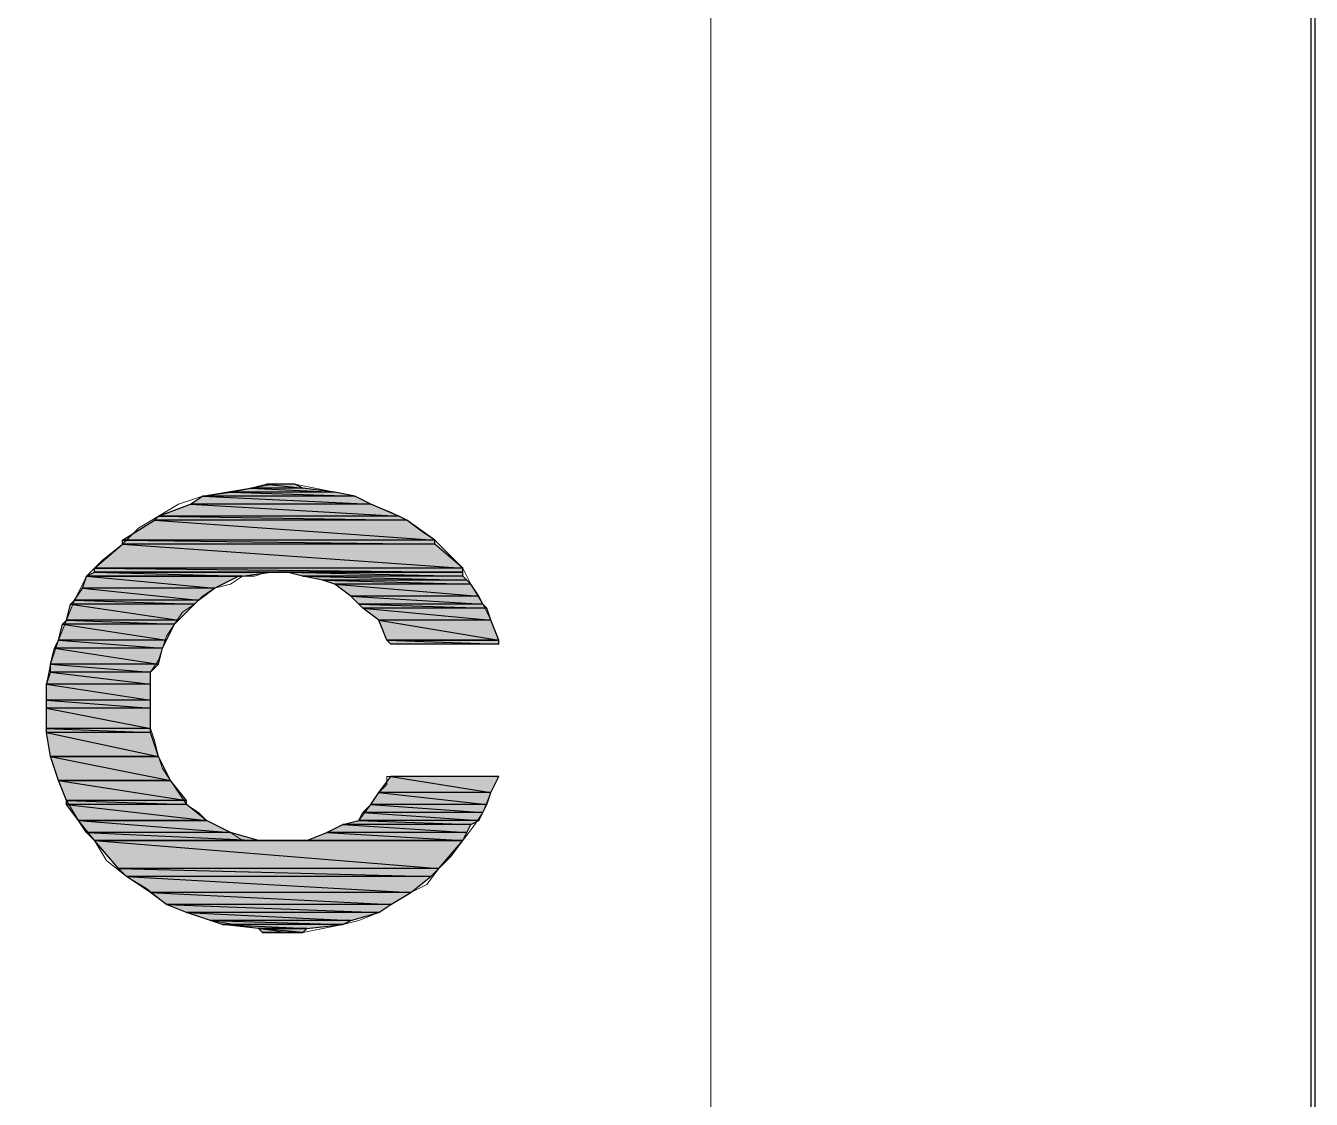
# Model space of a CAD drawing. Header units: millimetres. Extents: x -678 to 5260, y -935 to 3264.
# Drawn here: x 5152.6 to 5259.2, y -845.5 to -756.4 of the extents above; entities that cross this region are included whole.
import ezdxf
from ezdxf.xclip import XClip

# ---------------------------------------------------------------- set-up
doc = ezdxf.new("R2010")
doc.units = ezdxf.units.MM
doc.header["$MEASUREMENT"] = 0
doc.header["$XCLIPFRAME"] = 2
doc.layers.get('0').update_dxf_attribs({"linetype": 'CONTINUOUS'})

# ---------------------------------------------------------------- blocks, each defined once
blk = doc.blocks.new('MF28AFDB0')
at = {"color": 7, "linetype": 'Continuous', "lineweight": -2, "true_color": 0x000007}
blk.add_lwpolyline([(0.927, 0.578), (592.988, 0.578), (592.988, 419.2), (0.927, 419.2)], close=True, dxfattribs=at)

msp = doc.modelspace()

# ---------------------------------------------------------------- hatches: boundary and pattern name
at = {"true_color": 0x000007}
h = msp.add_hatch(color=7, dxfattribs=at)
h.paths.add_polyline_path([(5178.20391, -795.12832), (5169.57321, -795.12832), (5179.86367, -795.46027)])
h.paths.add_polyline_path([(5169.57321, -795.12832), (5179.86367, -795.46027), (5167.24956, -795.46027)])
h = msp.add_hatch(color=7, dxfattribs=at)
h.paths.add_polyline_path([(5175.54831, -794.79637), (5171.23296, -794.79637), (5178.20391, -795.12832)])
h.paths.add_polyline_path([(5171.23296, -794.79637), (5178.20391, -795.12832), (5169.57321, -795.12832)])
h = msp.add_hatch(color=7, dxfattribs=at)
h.paths.add_polyline_path([(5174.88441, -794.46442), (5172.56076, -794.46442), (5175.54831, -794.79637)])
h.paths.add_polyline_path([(5172.56076, -794.46442), (5175.54831, -794.79637), (5171.23296, -794.79637)])
h = msp.add_hatch(color=7, dxfattribs=at)
h.paths.add_polyline_path([(5181.19147, -796.12417), (5166.25371, -796.12417), (5183.51512, -797.12002)])
h.paths.add_polyline_path([(5166.25371, -796.12417), (5183.51512, -797.12002), (5163.59811, -797.12002)])
h = msp.add_hatch(color=7, dxfattribs=at)
h.paths.add_polyline_path([(5179.86367, -795.46027), (5167.24956, -795.46027), (5181.19147, -796.12417)])
h.paths.add_polyline_path([(5167.24956, -795.46027), (5181.19147, -796.12417), (5166.25371, -796.12417)])
h = msp.add_hatch(color=7, dxfattribs=at)
h.paths.add_polyline_path([(5184.17902, -797.45197), (5163.26615, -797.45197), (5186.50267, -799.11172)])
h.paths.add_polyline_path([(5163.26615, -797.45197), (5186.50267, -799.11172), (5160.61055, -799.11172)])
h = msp.add_hatch(color=7, dxfattribs=at)
h.paths.add_polyline_path([(5183.51512, -797.12002), (5163.59811, -797.12002), (5184.17902, -797.45197)])
h.paths.add_polyline_path([(5163.59811, -797.12002), (5184.17902, -797.45197), (5163.26615, -797.45197)])
h = msp.add_hatch(color=7, dxfattribs=at)
h.paths.add_polyline_path([(5186.50267, -799.44367), (5160.61055, -799.44367), (5188.82632, -801.43537)])
h.paths.add_polyline_path([(5160.61055, -799.44367), (5188.82632, -801.43537), (5158.2869, -801.43537)])
h = msp.add_hatch(color=7, dxfattribs=at)
h.paths.add_polyline_path([(5186.50267, -799.11172), (5160.61055, -799.11172), (5186.50267, -799.44367)])
h.paths.add_polyline_path([(5160.61055, -799.11172), (5186.50267, -799.44367), (5160.61055, -799.44367)])
h = msp.add_hatch(color=7, dxfattribs=at)
h.paths.add_polyline_path([(5172.89271, -801.76732), (5158.2869, -801.76732), (5170.56906, -802.09927)])
h.paths.add_polyline_path([(5158.2869, -801.76732), (5170.56906, -802.09927), (5157.623, -802.09927)])
h = msp.add_hatch(color=7, dxfattribs=at)
h.paths.add_polyline_path([(5188.82632, -801.43537), (5158.2869, -801.43537), (5188.82632, -801.76732)])
h.paths.add_polyline_path([(5158.2869, -801.43537), (5188.82632, -801.76732), (5158.2869, -801.76732)])
h = msp.add_hatch(color=7, dxfattribs=at)
h.paths.add_polyline_path([(5172.89271, -801.76732), (5158.2869, -801.76732)])
h.paths.add_polyline_path([(5172.89271, -801.76732), (5158.2869, -801.76732), (5174.22051, -801.76732)])
h = msp.add_hatch(color=7, dxfattribs=at)
h.paths.add_polyline_path([(5188.82632, -801.76732), (5174.22051, -801.76732), (5188.82632, -802.09927)])
h.paths.add_polyline_path([(5174.22051, -801.76732), (5188.82632, -802.09927), (5175.54831, -802.09927)])
h = msp.add_hatch(color=7, dxfattribs=at)
h.paths.add_polyline_path([(5170.23711, -802.09927), (5157.623, -802.09927), (5168.24541, -803.09512)])
h.paths.add_polyline_path([(5157.623, -802.09927), (5168.24541, -803.09512), (5157.29105, -803.09512)])
h = msp.add_hatch(color=7, dxfattribs=at)
h.paths.add_polyline_path([(5170.23711, -802.09927), (5157.623, -802.09927)])
h.paths.add_polyline_path([(5170.23711, -802.09927), (5157.623, -802.09927), (5170.56906, -802.09927)])
h = msp.add_hatch(color=7, dxfattribs=at)
h.paths.add_polyline_path([(5188.82632, -802.09927), (5175.54831, -802.09927), (5189.15827, -802.43122)])
h.paths.add_polyline_path([(5175.54831, -802.09927), (5189.15827, -802.43122), (5177.20806, -802.43122)])
h = msp.add_hatch(color=7, dxfattribs=at)
h.paths.add_polyline_path([(5189.15827, -802.43122), (5177.20806, -802.43122), (5189.49022, -802.76317)])
h.paths.add_polyline_path([(5177.20806, -802.43122), (5189.49022, -802.76317), (5178.20391, -802.76317)])
h = msp.add_hatch(color=7, dxfattribs=at)
h.paths.add_polyline_path([(5189.49022, -802.76317), (5178.20391, -802.76317), (5190.15412, -803.75902)])
h.paths.add_polyline_path([(5178.20391, -802.76317), (5190.15412, -803.75902), (5179.53172, -803.75902)])
h = msp.add_hatch(color=7, dxfattribs=at)
h.paths.add_polyline_path([(5168.24541, -803.09512), (5157.29105, -803.09512), (5166.91761, -804.09097)])
h.paths.add_polyline_path([(5157.29105, -803.09512), (5166.91761, -804.09097), (5156.62715, -804.09097)])
h = msp.add_hatch(color=7, dxfattribs=at)
h.paths.add_polyline_path([(5190.15412, -803.75902), (5179.53172, -803.75902), (5190.48607, -804.42292)])
h.paths.add_polyline_path([(5179.53172, -803.75902), (5190.48607, -804.42292), (5180.19562, -804.42292)])
h = msp.add_hatch(color=7, dxfattribs=at)
h.paths.add_polyline_path([(5166.58566, -804.42292), (5156.2952, -804.42292), (5165.25786, -805.75072)])
h.paths.add_polyline_path([(5156.2952, -804.42292), (5165.25786, -805.75072), (5155.96325, -805.75072)])
h = msp.add_hatch(color=7, dxfattribs=at)
h.paths.add_polyline_path([(5166.91761, -804.09097), (5156.62715, -804.09097), (5166.58566, -804.42292)])
h.paths.add_polyline_path([(5156.62715, -804.09097), (5166.58566, -804.42292), (5156.2952, -804.42292)])
h = msp.add_hatch(color=7, dxfattribs=at)
h.paths.add_polyline_path([(5190.48607, -804.42292), (5180.19562, -804.42292), (5190.81802, -804.75487)])
h.paths.add_polyline_path([(5180.19562, -804.42292), (5190.81802, -804.75487), (5180.52757, -804.75487)])
h = msp.add_hatch(color=7, dxfattribs=at)
h.paths.add_polyline_path([(5190.81802, -804.75487), (5180.52757, -804.75487), (5191.14997, -805.75072)])
h.paths.add_polyline_path([(5180.52757, -804.75487), (5191.14997, -805.75072), (5181.85537, -805.75072)])
h = msp.add_hatch(color=7, dxfattribs=at)
h.paths.add_polyline_path([(5165.25786, -805.75072), (5155.96325, -805.75072), (5164.92591, -806.08267)])
h.paths.add_polyline_path([(5155.96325, -805.75072), (5164.92591, -806.08267), (5155.6313, -806.08267)])
h = msp.add_hatch(color=7, dxfattribs=at)
h.paths.add_polyline_path([(5191.14997, -805.75072), (5181.85537, -805.75072), (5191.81387, -807.41047)])
h.paths.add_polyline_path([(5181.85537, -805.75072), (5191.81387, -807.41047), (5182.51927, -807.41047)])
h.paths.add_polyline_path([(5191.81387, -807.41047), (5182.51927, -807.41047)])
h.paths.add_polyline_path([(5182.51927, -807.41047), (5191.81387, -807.41047)])
h = msp.add_hatch(color=7, dxfattribs=at)
h.paths.add_polyline_path([(5164.92591, -806.08267), (5155.6313, -806.08267), (5164.26201, -807.41047)])
h.paths.add_polyline_path([(5155.6313, -806.08267), (5164.26201, -807.41047), (5155.29935, -807.41047)])
h = msp.add_hatch(color=7, dxfattribs=at)
h.paths.add_polyline_path([(5163.93006, -808.07438), (5154.9674, -808.07438), (5163.59811, -809.40218)])
h.paths.add_polyline_path([(5154.9674, -808.07438), (5163.59811, -809.40218), (5154.63545, -809.40218)])
h = msp.add_hatch(color=7, dxfattribs=at)
h.paths.add_polyline_path([(5164.26201, -807.41047), (5155.29935, -807.41047), (5163.93006, -808.07438)])
h.paths.add_polyline_path([(5155.29935, -807.41047), (5163.93006, -808.07438), (5154.9674, -808.07438)])
h = msp.add_hatch(color=7, dxfattribs=at)
h.paths.add_polyline_path([(5191.81387, -807.41047), (5182.51927, -807.41047), (5191.81387, -807.74242)])
h.paths.add_polyline_path([(5182.51927, -807.41047), (5191.81387, -807.74242), (5182.85122, -807.74242)])
h = msp.add_hatch(color=7, dxfattribs=at)
h.paths.add_polyline_path([(5162.9342, -810.06608), (5154.63545, -810.06608), (5162.9342, -811.06193)])
h.paths.add_polyline_path([(5154.63545, -810.06608), (5162.9342, -811.06193), (5154.3035, -811.06193)])
h = msp.add_hatch(color=7, dxfattribs=at)
h.paths.add_polyline_path([(5163.59811, -809.40218), (5154.63545, -809.40218), (5162.9342, -810.06608)])
h.paths.add_polyline_path([(5154.63545, -809.40218), (5162.9342, -810.06608), (5154.63545, -810.06608)])
h = msp.add_hatch(color=7, dxfattribs=at)
h.paths.add_polyline_path([(5162.9342, -811.06193), (5154.3035, -811.06193), (5162.9342, -812.38973)])
h.paths.add_polyline_path([(5154.3035, -811.06193), (5162.9342, -812.38973), (5154.3035, -812.38973)])
h = msp.add_hatch(color=7, dxfattribs=at)
h.paths.add_polyline_path([(5162.9342, -812.38973), (5154.3035, -812.38973), (5162.9342, -813.05363)])
h.paths.add_polyline_path([(5154.3035, -812.38973), (5162.9342, -813.05363), (5154.3035, -813.05363)])
h = msp.add_hatch(color=7, dxfattribs=at)
h.paths.add_polyline_path([(5162.9342, -813.05363), (5154.3035, -813.05363), (5162.9342, -814.71338)])
h.paths.add_polyline_path([(5154.3035, -813.05363), (5162.9342, -814.71338), (5154.3035, -814.71338)])
h = msp.add_hatch(color=7, dxfattribs=at)
h.paths.add_polyline_path([(5162.9342, -814.71338), (5154.3035, -814.71338), (5162.9342, -815.04533)])
h.paths.add_polyline_path([(5154.3035, -814.71338), (5162.9342, -815.04533), (5154.3035, -815.04533)])
h = msp.add_hatch(color=7, dxfattribs=at)
h.paths.add_polyline_path([(5162.9342, -815.04533), (5154.3035, -815.04533), (5163.59811, -817.03703)])
h.paths.add_polyline_path([(5154.3035, -815.04533), (5163.59811, -817.03703), (5154.63545, -817.03703)])
h = msp.add_hatch(color=7, dxfattribs=at)
h.paths.add_polyline_path([(5163.59811, -817.03703), (5154.63545, -817.03703), (5164.59396, -819.02873)])
h.paths.add_polyline_path([(5154.63545, -817.03703), (5164.59396, -819.02873), (5155.29935, -819.02873)])
h.paths.add_polyline_path([(5164.59396, -819.02873), (5155.29935, -819.02873)])
h.paths.add_polyline_path([(5155.29935, -819.02873), (5164.59396, -819.02873)])
h = msp.add_hatch(color=7, dxfattribs=at)
h.paths.add_polyline_path([(5191.81387, -818.69678), (5182.85122, -818.69678), (5191.14997, -820.02458)])
h.paths.add_polyline_path([(5182.85122, -818.69678), (5191.14997, -820.02458), (5181.85537, -820.02458)])
h = msp.add_hatch(color=7, dxfattribs=at)
h.paths.add_polyline_path([(5164.59396, -819.02873), (5155.29935, -819.02873), (5165.92176, -820.68848)])
h.paths.add_polyline_path([(5155.29935, -819.02873), (5165.92176, -820.68848), (5155.96325, -820.68848)])
h = msp.add_hatch(color=7, dxfattribs=at)
h.paths.add_polyline_path([(5165.92176, -820.68848), (5155.96325, -820.68848), (5165.92176, -821.02043)])
h.paths.add_polyline_path([(5155.96325, -820.68848), (5165.92176, -821.02043), (5155.96325, -821.02043)])
h = msp.add_hatch(color=7, dxfattribs=at)
h.paths.add_polyline_path([(5191.14997, -820.02458), (5181.85537, -820.02458), (5190.81802, -821.02043)])
h.paths.add_polyline_path([(5181.85537, -820.02458), (5190.81802, -821.02043), (5181.19147, -821.02043)])
h = msp.add_hatch(color=7, dxfattribs=at)
h.paths.add_polyline_path([(5165.92176, -821.02043), (5155.96325, -821.02043), (5167.58151, -822.34823)])
h.paths.add_polyline_path([(5155.96325, -821.02043), (5167.58151, -822.34823), (5156.9591, -822.34823)])
h.paths.add_polyline_path([(5167.58151, -822.34823), (5156.9591, -822.34823)])
h.paths.add_polyline_path([(5156.9591, -822.34823), (5167.58151, -822.34823)])
h = msp.add_hatch(color=7, dxfattribs=at)
h.paths.add_polyline_path([(5190.48607, -821.68433), (5180.52757, -821.68433), (5190.15412, -822.34823)])
h.paths.add_polyline_path([(5180.52757, -821.68433), (5190.15412, -822.34823), (5180.19562, -822.34823)])
h = msp.add_hatch(color=7, dxfattribs=at)
h.paths.add_polyline_path([(5190.81802, -821.02043), (5181.19147, -821.02043), (5190.48607, -821.68433)])
h.paths.add_polyline_path([(5181.19147, -821.02043), (5190.48607, -821.68433), (5180.52757, -821.68433)])
h = msp.add_hatch(color=7, dxfattribs=at)
h.paths.add_polyline_path([(5167.58151, -822.34823), (5156.9591, -822.34823), (5169.57321, -823.34408)])
h.paths.add_polyline_path([(5156.9591, -822.34823), (5169.57321, -823.34408), (5157.623, -823.34408)])
h = msp.add_hatch(color=7, dxfattribs=at)
h.paths.add_polyline_path([(5189.49022, -822.68018), (5178.86781, -822.68018), (5189.15827, -823.34408)])
h.paths.add_polyline_path([(5178.86781, -822.68018), (5189.15827, -823.34408), (5177.54001, -823.34408)])
h = msp.add_hatch(color=7, dxfattribs=at)
h.paths.add_polyline_path([(5190.15412, -822.34823), (5180.19562, -822.34823), (5189.49022, -822.68018)])
h.paths.add_polyline_path([(5180.19562, -822.34823), (5189.49022, -822.68018), (5178.86781, -822.68018)])
h = msp.add_hatch(color=7, dxfattribs=at)
h.paths.add_polyline_path([(5169.57321, -823.34408), (5157.623, -823.34408), (5171.89686, -824.00799)])
h.paths.add_polyline_path([(5157.623, -823.34408), (5171.89686, -824.00799), (5158.2869, -824.00799)])
h = msp.add_hatch(color=7, dxfattribs=at)
h.paths.add_polyline_path([(5172.89271, -824.00799), (5158.2869, -824.00799)])
h.paths.add_polyline_path([(5172.89271, -824.00799), (5158.2869, -824.00799), (5171.89686, -824.00799)])
h = msp.add_hatch(color=7, dxfattribs=at)
h.paths.add_polyline_path([(5188.82632, -824.00799), (5158.2869, -824.00799), (5186.83462, -826.33164)])
h.paths.add_polyline_path([(5158.2869, -824.00799), (5186.83462, -826.33164), (5160.2786, -826.33164)])
h = msp.add_hatch(color=7, dxfattribs=at)
h.paths.add_polyline_path([(5188.82632, -824.00799), (5175.88026, -824.00799)])
h.paths.add_polyline_path([(5175.88026, -824.00799), (5188.82632, -824.00799), (5174.88441, -824.00799)])
h = msp.add_hatch(color=7, dxfattribs=at)
h.paths.add_polyline_path([(5189.15827, -823.34408), (5177.54001, -823.34408), (5188.82632, -824.00799)])
h.paths.add_polyline_path([(5177.54001, -823.34408), (5188.82632, -824.00799), (5175.88026, -824.00799)])
h = msp.add_hatch(color=7, dxfattribs=at)
h.paths.add_polyline_path([(5186.83462, -826.33164), (5160.2786, -826.33164), (5186.17072, -826.99554)])
h.paths.add_polyline_path([(5160.2786, -826.33164), (5186.17072, -826.99554), (5160.9425, -826.99554)])
h = msp.add_hatch(color=7, dxfattribs=at)
h.paths.add_polyline_path([(5186.17072, -826.99554), (5160.9425, -826.99554), (5184.51097, -828.32334)])
h.paths.add_polyline_path([(5160.9425, -826.99554), (5184.51097, -828.32334), (5162.9342, -828.32334)])
h = msp.add_hatch(color=7, dxfattribs=at)
h.paths.add_polyline_path([(5184.51097, -828.32334), (5162.9342, -828.32334), (5182.85122, -829.31919)])
h.paths.add_polyline_path([(5162.9342, -828.32334), (5182.85122, -829.31919), (5164.26201, -829.31919)])
h = msp.add_hatch(color=7, dxfattribs=at)
h.paths.add_polyline_path([(5182.85122, -829.31919), (5164.26201, -829.31919), (5181.85537, -829.98309)])
h.paths.add_polyline_path([(5164.26201, -829.31919), (5181.85537, -829.98309), (5165.92176, -829.98309)])
h = msp.add_hatch(color=7, dxfattribs=at)
h.paths.add_polyline_path([(5181.85537, -829.98309), (5165.92176, -829.98309), (5179.53172, -830.64699)])
h.paths.add_polyline_path([(5165.92176, -829.98309), (5179.53172, -830.64699), (5167.91346, -830.64699)])
h = msp.add_hatch(color=7, dxfattribs=at)
h.paths.add_polyline_path([(5179.53172, -830.64699), (5167.91346, -830.64699), (5178.86781, -830.97894)])
h.paths.add_polyline_path([(5167.91346, -830.64699), (5178.86781, -830.97894), (5168.90931, -830.97894)])
h = msp.add_hatch(color=7, dxfattribs=at)
h.paths.add_polyline_path([(5178.86781, -830.97894), (5168.90931, -830.97894), (5175.88026, -831.31089)])
h.paths.add_polyline_path([(5168.90931, -830.97894), (5175.88026, -831.31089), (5171.89686, -831.31089)])
h = msp.add_hatch(color=7, dxfattribs=at)
h.paths.add_polyline_path([(5171.89686, -831.31089), (5172.22881, -831.64284), (5175.54831, -831.64284)])
h.paths.add_polyline_path([(5172.22881, -831.64284), (5175.54831, -831.64284), (5174.22051, -831.64284)])
msp.add_hatch(color=7, dxfattribs=at).paths.add_polyline_path([(5171.89686, -831.31089), (5175.88026, -831.31089), (5175.54831, -831.64284)])

# ---------------------------------------------------------------- linework, layer by layer
at = {"color": 7, "linetype": 'Continuous', "lineweight": 20, "true_color": 0x000007}
msp.add_lwpolyline([(-479.88737, -884.75487), (5209.40723, -884.75487), (5209.40723, 3214.83019), (-479.88737, 3214.83019)], close=True, dxfattribs=at)
at = {"color": 7, "linetype": 'Continuous', "lineweight": 5, "true_color": 0x000007}
msp.add_lwpolyline([(5209.40723, -308.15736), (5209.40723, -884.75487), (5209.40723, -884.75487)], dxfattribs=at)
at = {"color": 7, "linetype": 'Continuous', "lineweight": 20, "true_color": 0x000007}
msp.add_lwpolyline([(3359.44873, -884.75487), (5209.40723, -884.75487), (5209.40723, -334.71338)], dxfattribs=at)
at = {"color": 7, "linetype": 'Continuous', "lineweight": 9, "true_color": 0x000007}
msp.add_lwpolyline([(5191.81387, -818.69678), (5191.14997, -820.02458), (5190.48607, -821.68433), (5189.82217, -822.68018), (5188.82632, -824.00799), (5187.83047, -825.33579), (5186.83462, -826.33164), (5185.83877, -827.65944), (5184.51097, -828.32334), (5182.85122, -829.31919), (5181.85537, -829.98309), (5180.19562, -830.64699), (5178.86781, -830.97894), (5177.20806, -831.31089), (5175.54831, -831.64284), (5174.22051, -831.64284), (5171.89686, -831.31089), (5169.90516, -830.97894), (5167.91346, -830.64699), (5165.92176, -829.98309), (5164.26201, -829.31919), (5162.60225, -827.99139), (5160.9425, -826.99554), (5159.28275, -825.66774), (5158.2869, -824.00799), (5156.9591, -822.34823), (5155.96325, -820.68848), (5155.29935, -819.02873), (5154.63545, -817.03703), (5154.3035, -815.04533), (5154.3035, -813.05363), (5154.3035, -811.06193), (5154.63545, -809.40218), (5155.29935, -807.41047), (5155.96325, -805.75072), (5156.62715, -804.09097), (5157.623, -802.09927), (5158.9508, -800.77147), (5160.61055, -799.44367), (5161.93835, -798.11587), (5163.59811, -797.12002), (5165.25786, -796.12417), (5167.24956, -795.46027), (5169.24126, -795.12832), (5171.23296, -794.79637), (5173.22466, -794.46442), (5174.88441, -794.46442), (5176.54416, -794.79637), (5178.20391, -795.12832), (5179.86367, -795.46027), (5181.19147, -796.12417), (5182.85122, -796.78807), (5184.17902, -797.45197), (5185.50682, -798.44782), (5186.50267, -799.11172), (5187.83047, -800.43952), (5188.82632, -801.43537), (5189.49022, -802.76317), (5190.48607, -804.42292), (5191.14997, -805.75072), (5191.81387, -807.41047), (5191.81387, -807.74242), (5191.48192, -807.74242), (5191.14997, -807.74242), (5190.48607, -807.74242), (5188.82632, -807.74242), (5187.16657, -807.74242), (5185.50682, -807.74242), (5184.17902, -807.74242), (5183.51512, -807.74242), (5182.85122, -807.74242), (5182.85122, -807.74242), (5182.51927, -807.41047), (5181.85537, -805.75072), (5180.52757, -804.75487), (5179.53172, -803.75902), (5178.20391, -802.76317), (5177.20806, -802.43122), (5175.54831, -802.09927), (5174.22051, -801.76732), (5173.22466, -801.76732), (5172.56076, -801.76732), (5171.56491, -802.09927), (5170.56906, -802.09927), (5169.57321, -802.76317), (5168.24541, -803.09512), (5167.24956, -803.75902), (5166.58566, -804.42292), (5165.58981, -805.08682), (5164.92591, -806.08267), (5164.26201, -807.07852), (5163.93006, -808.07438), (5163.59811, -809.07023), (5162.9342, -810.06608), (5162.9342, -811.06193), (5162.9342, -812.38973), (5162.9342, -813.71753), (5162.9342, -814.71338), (5163.26615, -815.70923), (5163.59811, -817.03703), (5163.93006, -818.03288), (5164.59396, -819.02873), (5165.25786, -820.02458), (5165.92176, -821.02043), (5166.91761, -821.68433), (5167.58151, -822.34823), (5168.90931, -823.01213), (5169.57321, -823.34408), (5170.56906, -824.00799), (5171.89686, -824.00799), (5172.89271, -824.00799), (5173.88856, -824.00799), (5174.55246, -824.00799), (5175.88026, -824.00799), (5177.54001, -823.34408), (5178.86781, -822.68018), (5180.19562, -822.34823), (5181.19147, -821.02043), (5181.85537, -820.02458), (5182.51927, -819.36068), (5182.51927, -818.69678), (5182.85122, -818.69678), (5182.85122, -818.69678), (5183.18317, -818.69678), (5183.51512, -818.69678), (5184.51097, -818.69678), (5185.17487, -818.69678), (5186.83462, -818.69678), (5188.82632, -818.69678), (5190.15412, -818.69678), (5190.81802, -818.69678), (5191.14997, -818.69678)], close=True, dxfattribs=at)
at = {"color": 7, "linetype": 'Continuous', "lineweight": -2, "true_color": 0x000007}
for points in [[(5169.57321, -795.12832), (5179.86367, -795.46027), (5167.24956, -795.46027)], [(5171.23296, -794.79637), (5178.20391, -795.12832), (5169.57321, -795.12832)], [(5178.20391, -795.12832), (5169.57321, -795.12832), (5179.86367, -795.46027)], [(5172.56076, -794.46442), (5175.54831, -794.79637), (5171.23296, -794.79637)], [(5175.54831, -794.79637), (5171.23296, -794.79637), (5178.20391, -795.12832)], [(5173.22466, -794.46442), (5172.56076, -794.46442), (5172.56076, -794.46442)], [(5174.88441, -794.46442), (5172.56076, -794.46442), (5175.54831, -794.79637)], [(5166.25371, -796.12417), (5183.51512, -797.12002), (5163.59811, -797.12002)], [(5167.24956, -795.46027), (5181.19147, -796.12417), (5166.25371, -796.12417)], [(5181.19147, -796.12417), (5166.25371, -796.12417), (5183.51512, -797.12002)], [(5179.86367, -795.46027), (5167.24956, -795.46027), (5181.19147, -796.12417)], [(5163.26615, -797.45197), (5186.50267, -799.11172), (5160.61055, -799.11172)], [(5163.59811, -797.12002), (5184.17902, -797.45197), (5163.26615, -797.45197)], [(5184.17902, -797.45197), (5163.26615, -797.45197), (5186.50267, -799.11172)], [(5183.51512, -797.12002), (5163.59811, -797.12002), (5184.17902, -797.45197)], [(5160.61055, -799.44367), (5188.82632, -801.43537), (5158.2869, -801.43537)], [(5186.50267, -799.11172), (5160.61055, -799.11172), (5186.50267, -799.44367)], [(5160.61055, -799.11172), (5186.50267, -799.44367), (5160.61055, -799.44367)], [(5186.50267, -799.44367), (5160.61055, -799.44367), (5188.82632, -801.43537)], [(5158.2869, -801.76732), (5170.56906, -802.09927), (5157.623, -802.09927)], [(5188.82632, -801.43537), (5158.2869, -801.43537), (5188.82632, -801.76732)], [(5158.2869, -801.43537), (5188.82632, -801.76732), (5158.2869, -801.76732)], [(5172.89271, -801.76732), (5172.89271, -801.76732), (5158.2869, -801.76732)], [(5172.89271, -801.76732), (5158.2869, -801.76732), (5174.22051, -801.76732)], [(5172.89271, -801.76732), (5158.2869, -801.76732), (5170.56906, -802.09927)], [(5188.82632, -801.76732), (5174.22051, -801.76732)], [(5174.22051, -801.76732), (5188.82632, -801.76732)], [(5188.82632, -801.76732), (5174.22051, -801.76732), (5188.82632, -802.09927)], [(5174.22051, -801.76732), (5188.82632, -802.09927), (5175.54831, -802.09927)], [(5157.623, -802.09927), (5168.24541, -803.09512), (5157.29105, -803.09512)], [(5170.23711, -802.09927), (5170.23711, -802.09927), (5157.623, -802.09927)], [(5170.23711, -802.09927), (5157.623, -802.09927), (5170.56906, -802.09927)], [(5170.23711, -802.09927), (5157.623, -802.09927), (5168.24541, -803.09512)], [(5188.82632, -802.09927), (5175.54831, -802.09927), (5189.15827, -802.43122)], [(5175.54831, -802.09927), (5189.15827, -802.43122), (5177.20806, -802.43122)], [(5189.15827, -802.43122), (5177.20806, -802.43122), (5189.49022, -802.76317)], [(5177.20806, -802.43122), (5189.49022, -802.76317), (5178.20391, -802.76317)], [(5189.49022, -802.76317), (5178.20391, -802.76317), (5190.15412, -803.75902)], [(5178.20391, -802.76317), (5190.15412, -803.75902), (5179.53172, -803.75902)], [(5157.29105, -803.09512), (5166.91761, -804.09097), (5156.62715, -804.09097)], [(5168.24541, -803.09512), (5157.29105, -803.09512), (5166.91761, -804.09097)], [(5190.15412, -803.75902), (5179.53172, -803.75902), (5190.48607, -804.42292)], [(5179.53172, -803.75902), (5190.48607, -804.42292), (5180.19562, -804.42292)], [(5156.2952, -804.42292), (5165.25786, -805.75072), (5155.96325, -805.75072)], [(5156.62715, -804.09097), (5166.58566, -804.42292), (5156.2952, -804.42292)], [(5166.58566, -804.42292), (5156.2952, -804.42292), (5165.25786, -805.75072)], [(5166.91761, -804.09097), (5156.62715, -804.09097), (5166.58566, -804.42292)], [(5190.48607, -804.42292), (5180.19562, -804.42292), (5190.81802, -804.75487)], [(5180.19562, -804.42292), (5190.81802, -804.75487), (5180.52757, -804.75487)], [(5190.81802, -804.75487), (5180.52757, -804.75487), (5191.14997, -805.75072)], [(5180.52757, -804.75487), (5191.14997, -805.75072), (5181.85537, -805.75072)], [(5155.96325, -805.75072), (5164.92591, -806.08267), (5155.6313, -806.08267)], [(5165.25786, -805.75072), (5155.96325, -805.75072), (5164.92591, -806.08267)], [(5191.14997, -805.75072), (5181.85537, -805.75072), (5191.81387, -807.41047)], [(5181.85537, -805.75072), (5191.81387, -807.41047), (5182.51927, -807.41047)], [(5155.6313, -806.08267), (5164.26201, -807.41047), (5155.29935, -807.41047)], [(5164.92591, -806.08267), (5155.6313, -806.08267), (5164.26201, -807.41047)], [(5154.9674, -808.07438), (5163.59811, -809.40218), (5154.63545, -809.40218)], [(5155.29935, -807.41047), (5163.93006, -808.07438), (5154.9674, -808.07438)], [(5163.93006, -808.07438), (5154.9674, -808.07438), (5163.59811, -809.40218)], [(5164.26201, -807.41047), (5155.29935, -807.41047), (5163.93006, -808.07438)], [(5191.81387, -807.41047), (5182.51927, -807.41047)], [(5182.51927, -807.41047), (5191.81387, -807.41047), (5191.81387, -807.41047)], [(5191.81387, -807.41047), (5182.51927, -807.41047), (5191.81387, -807.74242)], [(5182.51927, -807.41047), (5191.81387, -807.74242), (5182.85122, -807.74242)], [(5154.63545, -810.06608), (5162.9342, -811.06193), (5154.3035, -811.06193)], [(5163.59811, -809.40218), (5154.63545, -809.40218), (5162.9342, -810.06608)], [(5154.63545, -809.40218), (5162.9342, -810.06608), (5154.63545, -810.06608)], [(5162.9342, -810.06608), (5154.63545, -810.06608), (5162.9342, -811.06193)], [(5162.9342, -811.06193), (5154.3035, -811.06193), (5162.9342, -812.38973)], [(5154.3035, -811.06193), (5162.9342, -812.38973), (5154.3035, -812.38973)], [(5162.9342, -812.38973), (5154.3035, -812.38973), (5162.9342, -813.05363)], [(5154.3035, -812.38973), (5162.9342, -813.05363), (5154.3035, -813.05363)], [(5162.9342, -813.05363), (5154.3035, -813.05363), (5162.9342, -814.71338)], [(5154.3035, -813.05363), (5162.9342, -814.71338), (5154.3035, -814.71338)], [(5162.9342, -814.71338), (5154.3035, -814.71338), (5162.9342, -815.04533)], [(5154.3035, -814.71338), (5162.9342, -815.04533), (5154.3035, -815.04533)], [(5162.9342, -815.04533), (5154.3035, -815.04533), (5163.59811, -817.03703)], [(5154.3035, -815.04533), (5163.59811, -817.03703), (5154.63545, -817.03703)], [(5163.59811, -817.03703), (5154.63545, -817.03703)], [(5154.63545, -817.03703), (5163.59811, -817.03703)], [(5163.59811, -817.03703), (5154.63545, -817.03703), (5164.59396, -819.02873)], [(5154.63545, -817.03703), (5164.59396, -819.02873), (5155.29935, -819.02873)], [(5182.85122, -818.69678), (5191.14997, -820.02458), (5181.85537, -820.02458)], [(5191.81387, -818.69678), (5182.85122, -818.69678), (5191.14997, -820.02458)], [(5164.59396, -819.02873), (5155.29935, -819.02873)], [(5155.29935, -819.02873), (5164.59396, -819.02873), (5164.59396, -819.02873)], [(5164.59396, -819.02873), (5155.29935, -819.02873), (5165.92176, -820.68848)], [(5155.29935, -819.02873), (5165.92176, -820.68848), (5155.96325, -820.68848)], [(5165.92176, -820.68848), (5155.96325, -820.68848), (5165.92176, -821.02043)], [(5155.96325, -820.68848), (5165.92176, -821.02043), (5155.96325, -821.02043)], [(5181.85537, -820.02458), (5190.81802, -821.02043), (5181.19147, -821.02043)], [(5191.14997, -820.02458), (5181.85537, -820.02458), (5190.81802, -821.02043)], [(5165.92176, -821.02043), (5155.96325, -821.02043), (5167.58151, -822.34823)], [(5155.96325, -821.02043), (5167.58151, -822.34823), (5156.9591, -822.34823)], [(5180.52757, -821.68433), (5190.15412, -822.34823), (5180.19562, -822.34823)], [(5181.19147, -821.02043), (5190.48607, -821.68433), (5180.52757, -821.68433)], [(5190.48607, -821.68433), (5180.52757, -821.68433), (5190.15412, -822.34823)], [(5190.81802, -821.02043), (5181.19147, -821.02043), (5190.48607, -821.68433)], [(5167.58151, -822.34823), (5156.9591, -822.34823)], [(5156.9591, -822.34823), (5167.58151, -822.34823), (5167.58151, -822.34823)], [(5167.58151, -822.34823), (5156.9591, -822.34823), (5169.57321, -823.34408)], [(5156.9591, -822.34823), (5169.57321, -823.34408), (5157.623, -823.34408)], [(5178.86781, -822.68018), (5189.15827, -823.34408), (5177.54001, -823.34408)], [(5180.19562, -822.34823), (5189.49022, -822.68018), (5178.86781, -822.68018)], [(5189.49022, -822.68018), (5178.86781, -822.68018), (5189.15827, -823.34408)], [(5190.15412, -822.34823), (5180.19562, -822.34823), (5189.49022, -822.68018)], [(5169.57321, -823.34408), (5157.623, -823.34408), (5171.89686, -824.00799)], [(5157.623, -823.34408), (5171.89686, -824.00799), (5158.2869, -824.00799)], [(5171.89686, -824.00799), (5171.89686, -824.00799), (5158.2869, -824.00799)], [(5171.89686, -824.00799), (5158.2869, -824.00799)], [(5172.89271, -824.00799), (5172.89271, -824.00799), (5158.2869, -824.00799)], [(5172.89271, -824.00799), (5158.2869, -824.00799), (5171.89686, -824.00799)], [(5188.82632, -824.00799), (5158.2869, -824.00799), (5186.83462, -826.33164)], [(5158.2869, -824.00799), (5186.83462, -826.33164), (5160.2786, -826.33164)], [(5188.82632, -824.00799), (5174.55246, -824.00799), (5172.89271, -824.00799)], [(5174.88441, -824.00799), (5188.82632, -824.00799), (5174.55246, -824.00799)], [(5174.55246, -824.00799), (5188.82632, -824.00799), (5188.82632, -824.00799)], [(5175.88026, -824.00799), (5188.82632, -824.00799), (5174.88441, -824.00799)], [(5188.82632, -824.00799), (5174.88441, -824.00799)], [(5177.54001, -823.34408), (5188.82632, -824.00799), (5175.88026, -824.00799)], [(5188.82632, -824.00799), (5175.88026, -824.00799)], [(5189.15827, -823.34408), (5177.54001, -823.34408), (5188.82632, -824.00799)], [(5186.83462, -826.33164), (5160.2786, -826.33164), (5186.17072, -826.99554)], [(5160.2786, -826.33164), (5186.17072, -826.99554), (5160.9425, -826.99554)], [(5186.17072, -826.99554), (5160.9425, -826.99554), (5184.51097, -828.32334)], [(5160.9425, -826.99554), (5184.51097, -828.32334), (5162.9342, -828.32334)], [(5184.51097, -828.32334), (5162.9342, -828.32334), (5182.85122, -829.31919)], [(5162.9342, -828.32334), (5182.85122, -829.31919), (5164.26201, -829.31919)], [(5182.85122, -829.31919), (5164.26201, -829.31919), (5181.85537, -829.98309)], [(5164.26201, -829.31919), (5181.85537, -829.98309), (5165.92176, -829.98309)], [(5181.85537, -829.98309), (5165.92176, -829.98309), (5179.53172, -830.64699)], [(5165.92176, -829.98309), (5179.53172, -830.64699), (5167.91346, -830.64699)], [(5179.53172, -830.64699), (5167.91346, -830.64699), (5178.86781, -830.97894)], [(5167.91346, -830.64699), (5178.86781, -830.97894), (5168.90931, -830.97894)], [(5178.86781, -830.97894), (5168.90931, -830.97894), (5175.88026, -831.31089)], [(5168.90931, -830.97894), (5175.88026, -831.31089), (5171.89686, -831.31089)], [(5171.89686, -831.31089), (5172.22881, -831.64284), (5175.54831, -831.64284)], [(5171.89686, -831.31089), (5175.88026, -831.31089), (5175.54831, -831.64284)], [(5172.22881, -831.64284), (5175.54831, -831.64284), (5174.22051, -831.64284)]]:
    msp.add_lwpolyline(points, close=True, dxfattribs=at)

# ---------------------------------------------------------------- block references
at = {"color": 7, "true_color": 0xffffff}
ref = msp.add_blockref('MF28AFDB0', (-689.016, -940.3429), dxfattribs=dict(at, xscale=10.03092197091524, yscale=10.03092197091524, zscale=10.03092197091524))
XClip(ref).set_block_clipping_path([(1.0589661319, 0.5446702317), (593.0210338681, 419.1010338681)])

doc.saveas('drawing.dxf')
